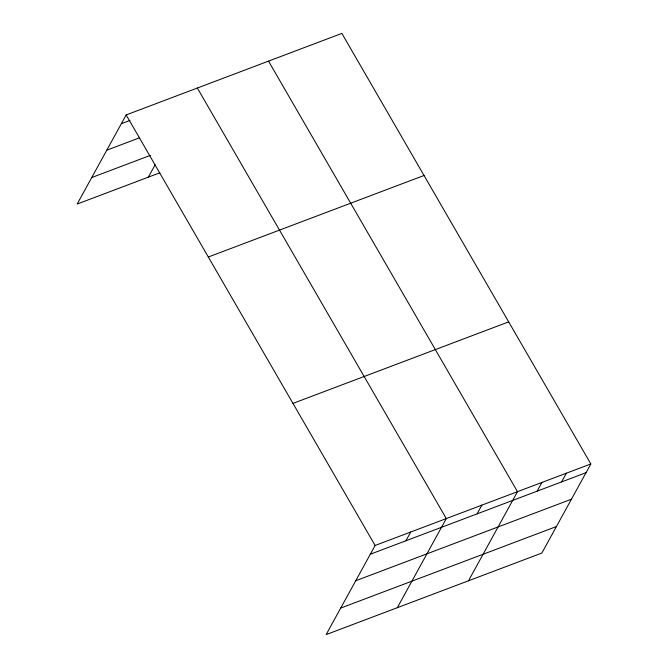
<?xml version="1.0" encoding="UTF-8"?>
<svg xmlns="http://www.w3.org/2000/svg" width="668" height="668" viewBox="0 0 668 668"><rect width="100%" height="100%" fill="white"/><g stroke="black" fill="none" stroke-linecap="round" stroke-linejoin="round"><path stroke-width="1" d="M590.838 463.951L375.124 545.48L326.134 634.6L541.84 553.062L590.838 463.951L341.866 33.4L126.16 114.938L77.162 204.049L159.894 172.787M148.346 177.145L155.151 164.771M405.919 540.763L410.72 532.029M397.318 607.696L446.308 518.577L197.344 88.026M477.102 513.859L481.904 505.125M468.502 580.784L517.491 491.665L268.528 61.122M537.139 491.164L541.94 482.43M561.588 481.92L566.389 473.186M121.359 123.672L130.009 120.399M106.771 150.191L139.478 137.833M91.75 177.529L150.425 155.343M208.316 257.013L424.03 175.484M292.968 403.397L508.674 321.867M370.322 554.215L586.036 472.685M355.743 580.742L571.449 499.205M340.713 608.072L556.427 526.543M126.16 114.938L375.124 545.48"/></g></svg>
